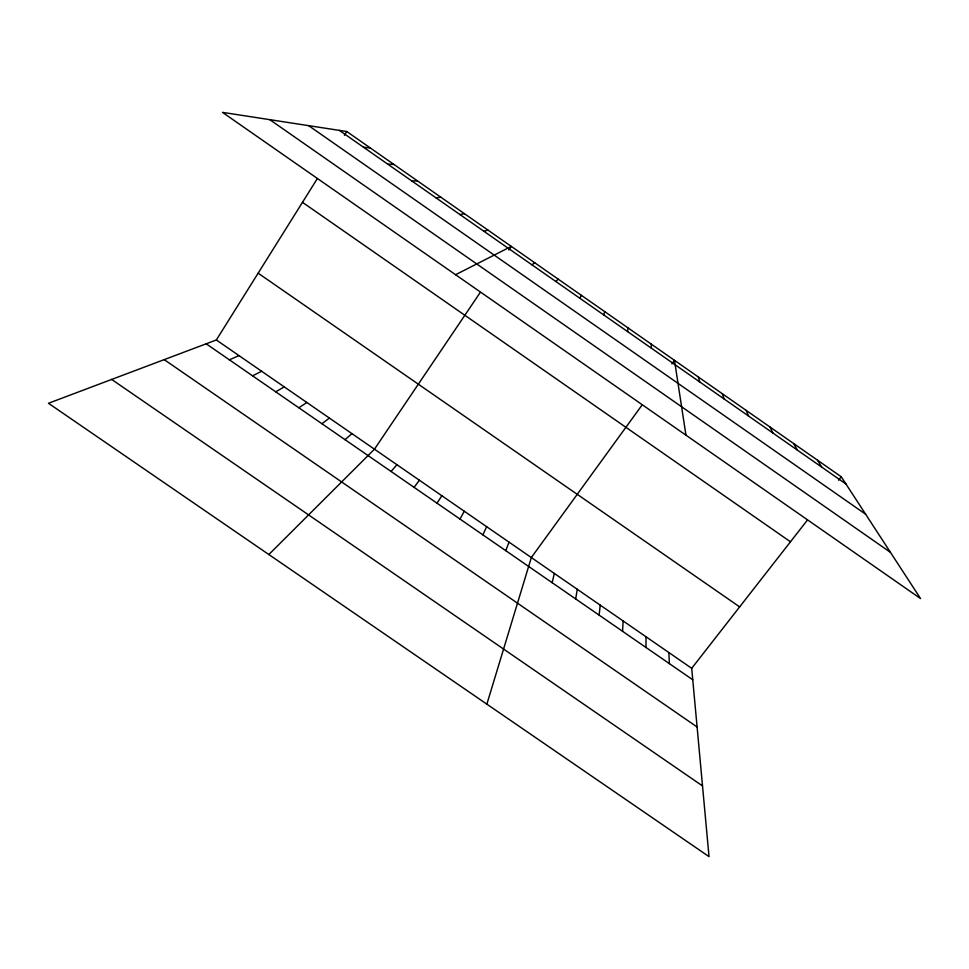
<?xml version="1.0" encoding="UTF-8"?>
<svg xmlns="http://www.w3.org/2000/svg" width="969" height="969" viewBox="0 0 969 969"><rect width="100%" height="100%" fill="white"/><g stroke="black" fill="none" stroke-linecap="round" stroke-linejoin="round"><path stroke-width="1.45" d="M645.996 647.486L646.008 636.766M622.582 631.316L623.128 620.959M599.145 615.121L600.223 605.128M627.561 331.568L628.009 327.885M575.671 598.927L577.294 589.285M552.173 582.696L554.329 573.43M486.862 704.16L531.339 557.55L641.938 405.199M603.699 314.913L604.729 311.63M505.782 550.671L509.004 542.119M482.889 534.864L486.644 526.676M459.984 519.045L464.26 511.22M579.813 298.234L581.412 295.351M807.238 520.317L691.696 668.319L709.029 856.632L48.45 403.274L216.341 339.974L317.105 178.95M344.431 135.297L346.781 131.53L841.237 476.76L920.55 598.576L222.495 112.368L346.781 131.53M437.043 503.202L441.852 495.74M480.188 292.529L374.458 449.192L268.861 554.534M508.846 250.063L511.317 246.405L455.563 274.712M671.917 363.896L674.497 360.335L685.943 435.166M414.078 487.346L419.407 480.236M838.536 480.212L841.237 476.76M391.076 471.467L396.951 464.72M555.903 281.543L558.071 279.06M345.012 439.66L351.953 433.64M531.957 264.828L534.706 262.744M321.938 423.732L329.412 418.075M298.84 407.779L306.846 402.486M275.717 391.815L284.256 386.885M252.57 375.827L261.642 371.26M229.387 359.826L239.004 355.623M483.991 231.337L487.892 230.053M459.96 214.573L464.442 213.689M435.905 197.773L440.968 197.288M411.813 180.961L417.469 180.876M387.709 164.124L393.935 164.451M363.557 147.264L370.376 148.003M164.209 359.632L697.099 726.98M111.677 379.436L702.513 785.92M216.341 339.974L691.696 668.319M206.179 343.801L692.75 679.766M258.154 273.161L739.65 606.897M269.806 119.671L890.45 552.354M302.485 202.327L790.474 541.792M339.38 130.391L845.985 484.04M308.651 125.655L865.656 514.26M817.509 460.19L821.676 467.07M793.744 443.596L797.33 450.076M769.955 426.99L772.959 433.07M746.13 410.347L748.565 416.04M722.28 393.705L724.134 398.986M698.407 377.026L699.679 381.907M668.864 652.549L669.385 663.632M651.265 344.116L651.386 348.198"/></g></svg>
